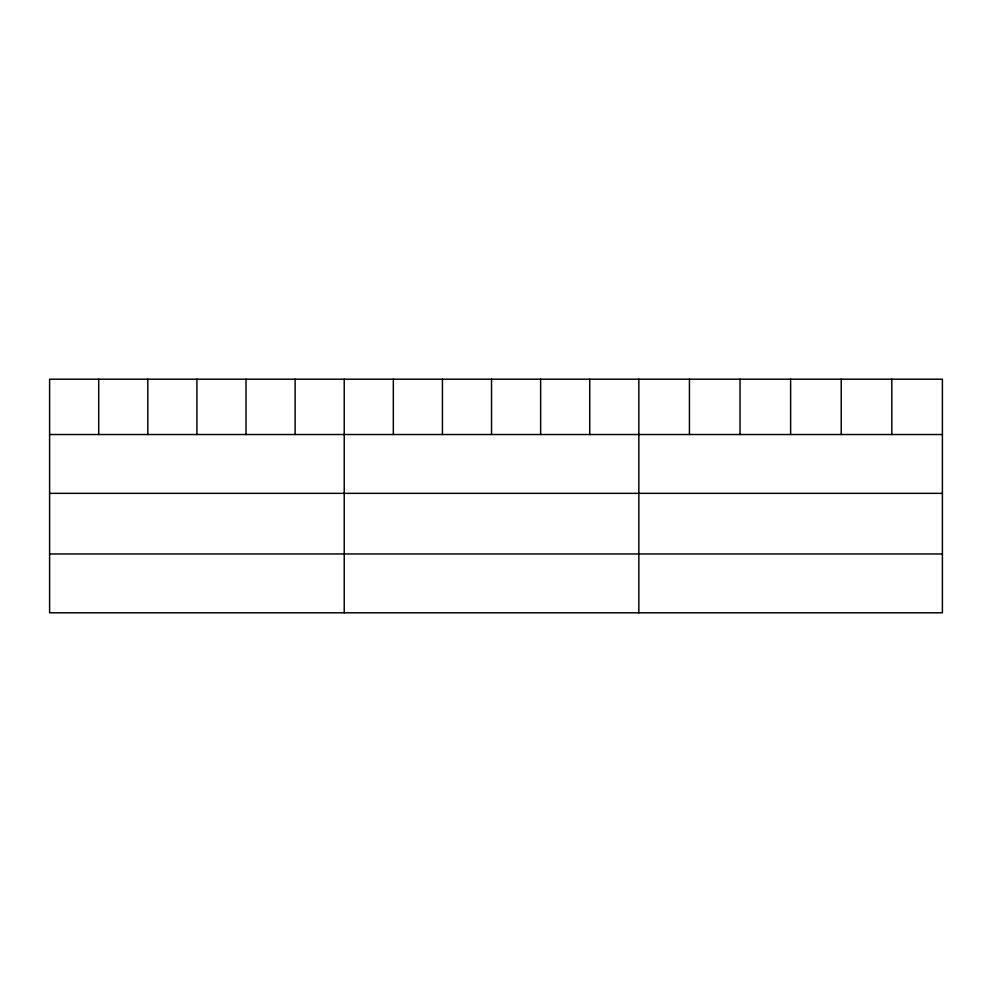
<?xml version="1.0" encoding="UTF-8"?>
<svg xmlns="http://www.w3.org/2000/svg" width="992" height="992" viewBox="0 0 992 992"><rect width="100%" height="100%" fill="white"/><g stroke="black" fill="none" stroke-linecap="round" stroke-linejoin="round"><path stroke-width="1.49" d="M942.4 434.521L942.4 612.808L49.6 612.808L49.6 379.192L942.4 379.192L942.4 434.521L49.6 434.521M49.6 493.346L942.4 493.346M49.6 553.97L942.4 553.97M891.808 379.192L891.808 434.521M841.216 379.192L841.216 434.521M790.624 379.192L790.624 434.521M740.032 379.192L740.032 434.521M689.44 379.192L689.44 434.521M638.848 379.192L638.848 612.808M589.744 379.192L589.744 434.521M540.64 379.192L540.64 434.521M491.536 379.192L491.536 434.521M442.432 379.192L442.432 434.521M393.328 379.192L393.328 434.521M344.224 379.192L344.224 612.808M295.12 379.192L295.12 434.521M246.016 379.192L246.016 434.521M196.912 379.192L196.912 434.521M147.808 379.192L147.808 434.521M98.704 379.192L98.704 434.521"/></g></svg>
